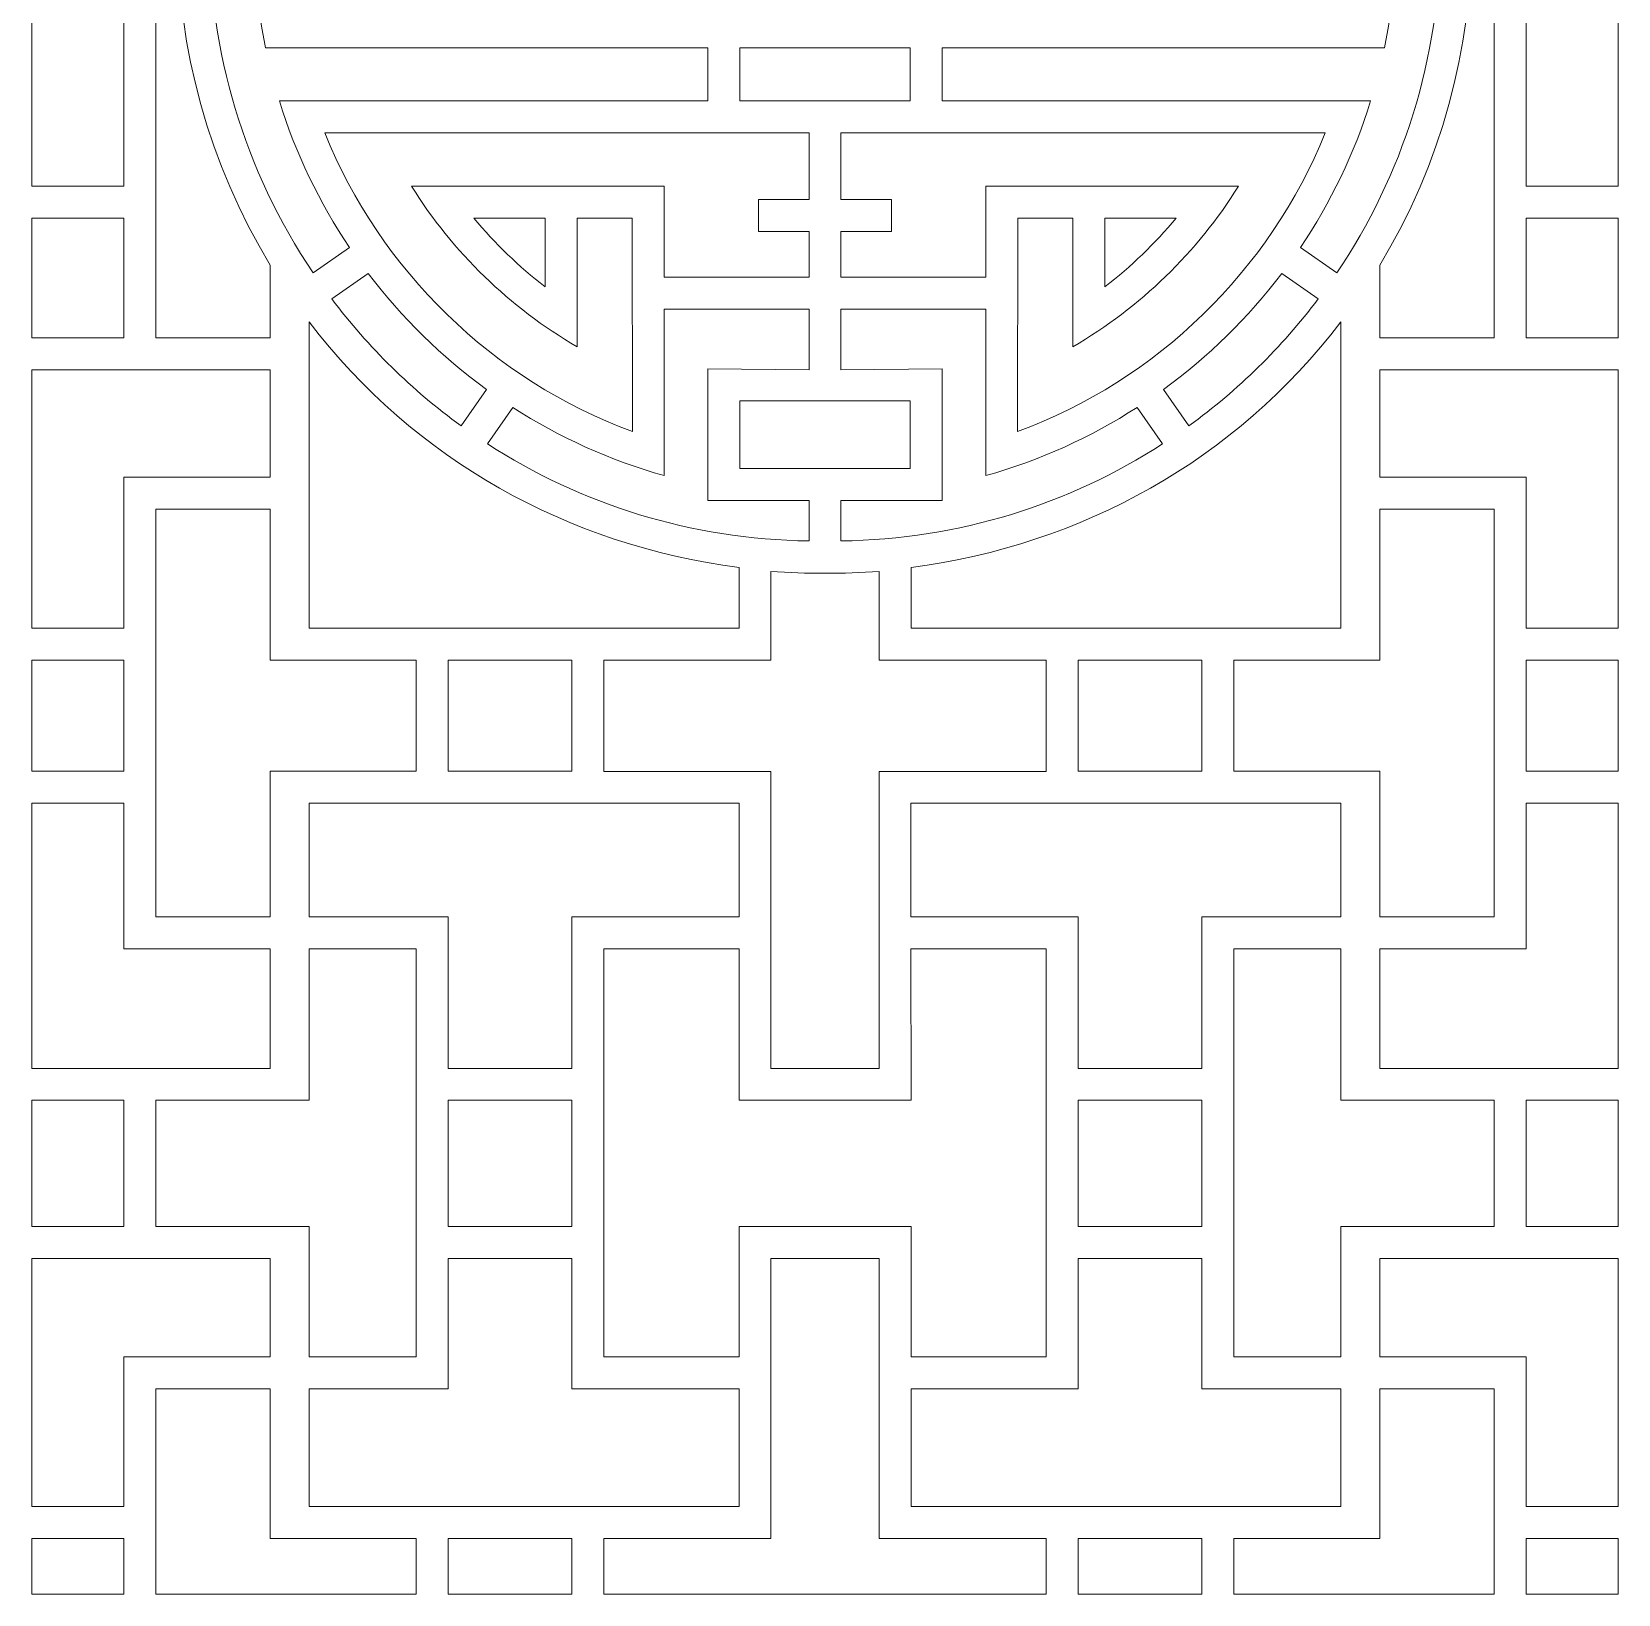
# Model space of a CAD drawing. Header units: centimetres. Extents: x -99 to 99, y -93 to 93.
# Drawn here: x -99 to -9.7, y -93.5 to -5.5 of the extents above; entities that cross this region are included whole.
import ezdxf

# ---------------------------------------------------------------- set-up
doc = ezdxf.new("R2010")
doc.units = ezdxf.units.CM
doc.header["$MEASUREMENT"] = 0
doc.layers.add('layer 1', color=7, linetype='Continuous')

msp = doc.modelspace()

# ---------------------------------------------------------------- linework, layer by layer
at = {"layer": 'layer 1', "color": 114, "lineweight": 9}
for points in [[(-99.03693, -14.20676), (-93.84677, -14.20676), (-93.84677, -0.88318), (-99.03693, -0.88318), (-99.03693, -14.20676)], [(-99.03557, -22.75113), (-93.84677, -22.75113), (-93.84677, -16.00583), (-99.03557, -16.00583), (-99.03557, -22.75113)], [(-99.03526, -47.14298), (-93.84784, -47.14298), (-93.84784, -40.89582), (-99.03526, -40.89582), (-99.03526, -47.14298)], [(-75.59077, -47.14403), (-68.62753, -47.14403), (-68.62753, -40.89367), (-75.59077, -40.89367), (-75.59077, -47.14403)], [(-99.03526, -72.76094), (-93.84732, -72.76094), (-93.84732, -65.6552), (-99.03526, -65.6552), (-99.03526, -72.76094)], [(-75.59053, -72.76154), (-68.62325, -72.76154), (-68.62325, -65.6545), (-75.59053, -65.6545), (-75.59053, -72.76154)], [(-99.03552, -93.46371), (-93.84676, -93.46371), (-93.84676, -90.32831), (-99.03552, -90.32831), (-99.03552, -93.46371)], [(-75.59109, -93.46395), (-68.62325, -93.46395), (-68.62325, -90.32777), (-75.59109, -90.32777), (-75.59109, -93.46395)]]:
    msp.add_lwpolyline(points, close=True, dxfattribs=at)
for points, knots in [([(-85.60882, 18.68272), (-85.60882, 18.68272), (-85.60891, 22.7849), (-85.60891, 22.7849), (-85.60891, 22.7849), (-85.60891, 22.7849), (-92.04687, 22.7849), (-92.04687, 22.7849), (-92.04687, 22.7849), (-92.04687, 22.7849), (-92.04687, -22.75126), (-92.04687, -22.75126), (-92.04687, -22.75126), (-92.04687, -22.75126), (-85.60891, -22.75126), (-85.60891, -22.75126), (-85.60891, -22.75126), (-85.60891, -22.75126), (-85.60882, -18.64908), (-85.60882, -18.64908), (-85.60882, -18.64908), (-92.5527, -7.22237), (-92.58058, 7.21012), (-85.60882, 18.68272)], [0, 0, 0, 0, 0.14285714, 0.14285714, 0.14285714, 0.14285714, 0.28571429, 0.28571429, 0.28571429, 0.28571429, 0.42857143, 0.42857143, 0.42857143, 0.42857143, 0.57142857, 0.57142857, 0.57142857, 0.57142857, 0.71428571, 0.71428571, 0.71428571, 0.71428571, 1, 1, 1, 1]), ([(-16.69243, -22.7509), (-16.69243, -22.7509), (-23.13039, -22.7509), (-23.13039, -22.7509), (-23.13039, -22.7509), (-23.13039, -22.7509), (-23.13048, -18.64872), (-23.13048, -18.64872), (-23.13048, -18.64872), (-16.21612, -7.27058), (-16.21498, 7.30234), (-23.13048, 18.68236), (-23.13048, 18.68236), (-23.13048, 18.68236), (-23.13039, 22.78454), (-23.13039, 22.78454), (-23.13039, 22.78454), (-23.13039, 22.78454), (-16.69243, 22.78454), (-16.69243, 22.78454), (-16.69243, 22.78454), (-16.69243, 22.78454), (-16.69243, -22.7509), (-16.69243, -22.7509)], [0, 0, 0, 0, 0.14285714, 0.14285714, 0.14285714, 0.14285714, 0.28571429, 0.28571429, 0.28571429, 0.28571429, 0.42857143, 0.42857143, 0.42857143, 0.42857143, 0.57142857, 0.57142857, 0.57142857, 0.57142857, 0.71428571, 0.71428571, 0.71428571, 0.71428571, 1, 1, 1, 1]), ([(-83.18952, -19.08898), (-83.18952, -19.08898), (-81.14118, -17.65473), (-81.14118, -17.65473), (-81.14118, -17.65473), (-82.83343, -15.13965), (-84.17341, -12.36848), (-85.09352, -9.4123), (-85.09352, -9.4123), (-85.09352, -9.4123), (-60.97115, -9.4123), (-60.97115, -9.4123), (-60.97115, -9.4123), (-60.97115, -9.4123), (-60.97116, -6.418), (-60.97116, -6.418), (-60.97116, -6.418), (-60.97116, -6.418), (-85.86702, -6.418), (-85.86702, -6.418), (-85.86702, -6.418), (-86.7539, -2.11855), (-86.7497, 2.17252), (-85.86702, 6.45164), (-85.86702, 6.45164), (-85.86702, 6.45164), (-60.97116, 6.45164), (-60.97116, 6.45164), (-60.97116, 6.45164), (-60.97116, 6.45164), (-60.97115, 9.44594), (-60.97115, 9.44594), (-60.97115, 9.44594), (-60.97115, 9.44594), (-85.09352, 9.44594), (-85.09352, 9.44594), (-85.09352, 9.44594), (-84.17341, 12.40212), (-82.83343, 15.17329), (-81.14118, 17.68837), (-81.14118, 17.68837), (-81.14118, 17.68837), (-83.18952, 19.12262), (-83.18952, 19.12262), (-83.18952, 19.12262), (-90.92508, 7.66101), (-91.01724, -7.49083), (-83.18952, -19.08898)], [0, 0, 0, 0, 0.07692308, 0.07692308, 0.07692308, 0.07692308, 0.15384615, 0.15384615, 0.15384615, 0.15384615, 0.23076923, 0.23076923, 0.23076923, 0.23076923, 0.30769231, 0.30769231, 0.30769231, 0.30769231, 0.38461538, 0.38461538, 0.38461538, 0.38461538, 0.46153846, 0.46153846, 0.46153846, 0.46153846, 0.53846154, 0.53846154, 0.53846154, 0.53846154, 0.61538462, 0.61538462, 0.61538462, 0.61538462, 0.69230769, 0.69230769, 0.69230769, 0.69230769, 0.76923077, 0.76923077, 0.76923077, 0.76923077, 0.84615385, 0.84615385, 0.84615385, 0.84615385, 1, 1, 1, 1]), ([(-27.59812, -17.65437), (-27.59812, -17.65437), (-25.54979, -19.08863), (-25.54979, -19.08863), (-25.54979, -19.08863), (-21.86771, -13.63298), (-19.71777, -7.05924), (-19.71777, 0.01642), (-19.71777, 0.01642), (-19.71777, 6.3885), (-21.72165, 13.4502), (-25.54978, 19.12226), (-25.54978, 19.12226), (-25.54978, 19.12226), (-27.59813, 17.68802), (-27.59813, 17.68802), (-27.59813, 17.68802), (-25.90588, 15.17294), (-24.56589, 12.40176), (-23.64578, 9.44558), (-23.64578, 9.44558), (-23.64578, 9.44558), (-47.76815, 9.44558), (-47.76815, 9.44558), (-47.76815, 9.44558), (-47.76815, 9.44558), (-47.76814, 6.45128), (-47.76814, 6.45128), (-47.76814, 6.45128), (-47.76814, 6.45128), (-22.87228, 6.45128), (-22.87228, 6.45128), (-22.87228, 6.45128), (-21.98963, 2.17232), (-21.98543, -2.11833), (-22.87228, -6.41764), (-22.87228, -6.41764), (-22.87228, -6.41764), (-47.76814, -6.41764), (-47.76814, -6.41764), (-47.76814, -6.41764), (-47.76814, -6.41764), (-47.76815, -9.41194), (-47.76815, -9.41194), (-47.76815, -9.41194), (-47.76815, -9.41194), (-23.64578, -9.41194), (-23.64578, -9.41194), (-23.64578, -9.41194), (-24.56589, -12.36812), (-25.90587, -15.13929), (-27.59812, -17.65437)], [0, 0, 0, 0, 0.07142857, 0.07142857, 0.07142857, 0.07142857, 0.14285714, 0.14285714, 0.14285714, 0.14285714, 0.21428571, 0.21428571, 0.21428571, 0.21428571, 0.28571429, 0.28571429, 0.28571429, 0.28571429, 0.35714286, 0.35714286, 0.35714286, 0.35714286, 0.42857143, 0.42857143, 0.42857143, 0.42857143, 0.5, 0.5, 0.5, 0.5, 0.57142857, 0.57142857, 0.57142857, 0.57142857, 0.64285714, 0.64285714, 0.64285714, 0.64285714, 0.71428571, 0.71428571, 0.71428571, 0.71428571, 0.78571429, 0.78571429, 0.78571429, 0.78571429, 0.85714286, 0.85714286, 0.85714286, 0.85714286, 1, 1, 1, 1]), ([(-9.70237, -14.2064), (-9.70237, -14.2064), (-14.89254, -14.2064), (-14.89254, -14.2064), (-14.89254, -14.2064), (-14.89254, -14.2064), (-14.89254, -0.88282), (-14.89254, -0.88282), (-14.89254, -0.88282), (-14.89254, -0.88282), (-9.70237, -0.88282), (-9.70237, -0.88282), (-9.70237, -0.88282), (-9.70237, -0.88282), (-9.70237, -14.2064), (-9.70237, -14.2064)], [0, 0, 0, 0, 0.2, 0.2, 0.2, 0.2, 0.4, 0.4, 0.4, 0.4, 0.6, 0.6, 0.6, 0.6, 1, 1, 1, 1]), ([(-59.17115, -6.418), (-59.17115, -6.418), (-59.17115, -9.4123), (-59.17115, -9.4123), (-59.17115, -9.4123), (-59.17115, -9.4123), (-49.56815, -9.41194), (-49.56815, -9.41194), (-49.56815, -9.41194), (-49.56815, -9.41194), (-49.56815, -6.41764), (-49.56815, -6.41764), (-49.56815, -6.41764), (-49.56815, -6.41764), (-59.17115, -6.418), (-59.17115, -6.418)], [0, 0, 0, 0, 0.2, 0.2, 0.2, 0.2, 0.4, 0.4, 0.4, 0.4, 0.6, 0.6, 0.6, 0.6, 1, 1, 1, 1]), ([(-65.21795, -28.02539), (-65.21795, -28.02539), (-65.21877, -16.0059), (-65.21877, -16.0059), (-65.21877, -16.0059), (-65.21877, -16.0059), (-68.33277, -16.00598), (-68.33277, -16.00598), (-68.33277, -16.00598), (-68.33277, -16.00598), (-68.33282, -23.24759), (-68.33282, -23.24759), (-68.33282, -23.24759), (-72.12851, -21.03801), (-75.33457, -17.92608), (-77.6569, -14.20599), (-77.6569, -14.20599), (-77.6569, -14.20599), (-63.41877, -14.20598), (-63.41877, -14.20598), (-63.41877, -14.20598), (-63.41877, -14.20598), (-63.41875, -19.33276), (-63.41875, -19.33276), (-63.41875, -19.33276), (-63.41875, -19.33276), (-55.26965, -19.33276), (-55.26965, -19.33276), (-55.26965, -19.33276), (-55.26965, -19.33276), (-55.26965, -16.76821), (-55.26965, -16.76821), (-55.26965, -16.76821), (-55.26965, -16.76821), (-58.11157, -16.76821), (-58.11157, -16.76821), (-58.11157, -16.76821), (-58.11157, -16.76821), (-58.11157, -14.96821), (-58.11157, -14.96821), (-58.11157, -14.96821), (-58.11157, -14.96821), (-55.26965, -14.96819), (-55.26965, -14.96819), (-55.26965, -14.96819), (-55.26965, -14.96819), (-55.26965, -11.2123), (-55.26965, -11.2123), (-55.26965, -11.2123), (-55.26965, -11.2123), (-82.54049, -11.21232), (-82.54049, -11.21232), (-82.54049, -11.21232), (-79.39443, -18.96844), (-73.08707, -25.106), (-65.21795, -28.02539)], [0, 0, 0, 0, 0.06666667, 0.06666667, 0.06666667, 0.06666667, 0.13333333, 0.13333333, 0.13333333, 0.13333333, 0.2, 0.2, 0.2, 0.2, 0.26666667, 0.26666667, 0.26666667, 0.26666667, 0.33333333, 0.33333333, 0.33333333, 0.33333333, 0.4, 0.4, 0.4, 0.4, 0.46666667, 0.46666667, 0.46666667, 0.46666667, 0.53333333, 0.53333333, 0.53333333, 0.53333333, 0.6, 0.6, 0.6, 0.6, 0.66666667, 0.66666667, 0.66666667, 0.66666667, 0.73333333, 0.73333333, 0.73333333, 0.73333333, 0.8, 0.8, 0.8, 0.8, 0.86666667, 0.86666667, 0.86666667, 0.86666667, 1, 1, 1, 1]), ([(-43.52135, -28.02503), (-35.65223, -25.10564), (-29.34487, -18.96808), (-26.19881, -11.21196), (-26.19881, -11.21196), (-26.19881, -11.21196), (-53.46965, -11.21194), (-53.46965, -11.21194), (-53.46965, -11.21194), (-53.46965, -11.21194), (-53.46965, -14.96783), (-53.46965, -14.96783), (-53.46965, -14.96783), (-53.46965, -14.96783), (-50.62773, -14.96785), (-50.62773, -14.96785), (-50.62773, -14.96785), (-50.62773, -14.96785), (-50.62773, -16.76785), (-50.62773, -16.76785), (-50.62773, -16.76785), (-50.62773, -16.76785), (-53.46965, -16.76785), (-53.46965, -16.76785), (-53.46965, -16.76785), (-53.46965, -16.76785), (-53.46965, -19.3324), (-53.46965, -19.3324), (-53.46965, -19.3324), (-53.46965, -19.3324), (-45.32055, -19.3324), (-45.32055, -19.3324), (-45.32055, -19.3324), (-45.32055, -19.3324), (-45.32053, -14.20562), (-45.32053, -14.20562), (-45.32053, -14.20562), (-45.32053, -14.20562), (-31.0824, -14.20563), (-31.0824, -14.20563), (-31.0824, -14.20563), (-33.40473, -17.92572), (-36.61079, -21.03765), (-40.40648, -23.24723), (-40.40648, -23.24723), (-40.40648, -23.24723), (-40.40653, -16.00562), (-40.40653, -16.00562), (-40.40653, -16.00562), (-40.40653, -16.00562), (-43.52053, -16.00554), (-43.52053, -16.00554), (-43.52053, -16.00554), (-43.52053, -16.00554), (-43.52135, -28.02503), (-43.52135, -28.02503)], [0, 0, 0, 0, 0.06666667, 0.06666667, 0.06666667, 0.06666667, 0.13333333, 0.13333333, 0.13333333, 0.13333333, 0.2, 0.2, 0.2, 0.2, 0.26666667, 0.26666667, 0.26666667, 0.26666667, 0.33333333, 0.33333333, 0.33333333, 0.33333333, 0.4, 0.4, 0.4, 0.4, 0.46666667, 0.46666667, 0.46666667, 0.46666667, 0.53333333, 0.53333333, 0.53333333, 0.53333333, 0.6, 0.6, 0.6, 0.6, 0.66666667, 0.66666667, 0.66666667, 0.66666667, 0.73333333, 0.73333333, 0.73333333, 0.73333333, 0.8, 0.8, 0.8, 0.8, 0.86666667, 0.86666667, 0.86666667, 0.86666667, 1, 1, 1, 1]), ([(-74.14061, -16.00598), (-74.14061, -16.00598), (-70.13278, -16.00598), (-70.13278, -16.00598), (-70.13278, -16.00598), (-70.13278, -16.00598), (-70.13244, -19.8726), (-70.13244, -19.8726), (-70.13244, -19.8726), (-71.6074, -18.73538), (-72.95172, -17.43782), (-74.14061, -16.00598)], [0, 0, 0, 0, 0.25, 0.25, 0.25, 0.25, 0.5, 0.5, 0.5, 0.5, 1, 1, 1, 1]), ([(-34.59869, -16.00562), (-34.59869, -16.00562), (-38.60652, -16.00562), (-38.60652, -16.00562), (-38.60652, -16.00562), (-38.60652, -16.00562), (-38.60686, -19.87224), (-38.60686, -19.87224), (-38.60686, -19.87224), (-37.1319, -18.73502), (-35.78758, -17.43746), (-34.59869, -16.00562)], [0, 0, 0, 0, 0.25, 0.25, 0.25, 0.25, 0.5, 0.5, 0.5, 0.5, 1, 1, 1, 1]), ([(-9.70373, -22.75077), (-9.70373, -22.75077), (-14.89253, -22.75077), (-14.89253, -22.75077), (-14.89253, -22.75077), (-14.89253, -22.75077), (-14.89253, -16.00546), (-14.89253, -16.00546), (-14.89253, -16.00546), (-14.89253, -16.00546), (-9.70373, -16.00546), (-9.70373, -16.00546), (-9.70373, -16.00546), (-9.70373, -16.00546), (-9.70373, -22.75077), (-9.70373, -22.75077)], [0, 0, 0, 0, 0.2, 0.2, 0.2, 0.2, 0.4, 0.4, 0.4, 0.4, 0.6, 0.6, 0.6, 0.6, 1, 1, 1, 1]), ([(-82.14352, -20.55396), (-80.08548, -23.28286), (-77.6283, -25.69391), (-74.85857, -27.69992), (-74.85857, -27.69992), (-74.85857, -27.69992), (-73.42441, -25.65168), (-73.42441, -25.65168), (-73.42441, -25.65168), (-75.95591, -23.81363), (-78.20509, -21.61029), (-80.09443, -19.11916), (-80.09443, -19.11916), (-80.09443, -19.11916), (-82.14352, -20.55396), (-82.14352, -20.55396)], [0, 0, 0, 0, 0.2, 0.2, 0.2, 0.2, 0.4, 0.4, 0.4, 0.4, 0.6, 0.6, 0.6, 0.6, 1, 1, 1, 1]), ([(-28.64487, -19.11881), (-30.53421, -21.60994), (-32.78339, -23.81327), (-35.31489, -25.65132), (-35.31489, -25.65132), (-35.31489, -25.65132), (-33.88073, -27.69956), (-33.88073, -27.69956), (-33.88073, -27.69956), (-31.111, -25.69355), (-28.65382, -23.2825), (-26.59578, -20.5536), (-26.59578, -20.5536), (-26.59578, -20.5536), (-28.64487, -19.11881), (-28.64487, -19.11881)], [0, 0, 0, 0, 0.2, 0.2, 0.2, 0.2, 0.4, 0.4, 0.4, 0.4, 0.6, 0.6, 0.6, 0.6, 1, 1, 1, 1]), ([(-73.37349, -28.71716), (-68.1451, -32.1003), (-61.93908, -34.09459), (-55.26965, -34.17951), (-55.26965, -34.17951), (-55.26965, -34.17951), (-55.26966, -31.9028), (-55.26966, -31.9028), (-55.26966, -31.9028), (-55.26966, -31.9028), (-60.97115, -31.9028), (-60.97115, -31.9028), (-60.97115, -31.9028), (-60.97115, -31.9028), (-60.97115, -24.48662), (-60.97115, -24.48662), (-60.97115, -24.48662), (-60.97115, -24.48662), (-55.26965, -24.55082), (-55.26965, -24.55082), (-55.26965, -24.55082), (-55.26965, -24.55082), (-55.26966, -21.13276), (-55.26966, -21.13276), (-55.26966, -21.13276), (-55.26966, -21.13276), (-63.41876, -21.13276), (-63.41876, -21.13276), (-63.41876, -21.13276), (-63.41876, -21.13276), (-63.41877, -30.50296), (-63.41877, -30.50296), (-63.41877, -30.50296), (-66.46974, -29.64498), (-69.3345, -28.34165), (-71.93841, -26.66764), (-71.93841, -26.66764), (-71.93841, -26.66764), (-73.37349, -28.71716), (-73.37349, -28.71716)], [0, 0, 0, 0, 0.09090909, 0.09090909, 0.09090909, 0.09090909, 0.18181818, 0.18181818, 0.18181818, 0.18181818, 0.27272727, 0.27272727, 0.27272727, 0.27272727, 0.36363636, 0.36363636, 0.36363636, 0.36363636, 0.45454545, 0.45454545, 0.45454545, 0.45454545, 0.54545455, 0.54545455, 0.54545455, 0.54545455, 0.63636364, 0.63636364, 0.63636364, 0.63636364, 0.72727273, 0.72727273, 0.72727273, 0.72727273, 0.81818182, 0.81818182, 0.81818182, 0.81818182, 1, 1, 1, 1]), ([(-35.36581, -28.7168), (-40.5942, -32.09994), (-46.80022, -34.09423), (-53.46965, -34.17915), (-53.46965, -34.17915), (-53.46965, -34.17915), (-53.46964, -31.90244), (-53.46964, -31.90244), (-53.46964, -31.90244), (-53.46964, -31.90244), (-47.76815, -31.90244), (-47.76815, -31.90244), (-47.76815, -31.90244), (-47.76815, -31.90244), (-47.76815, -24.48626), (-47.76815, -24.48626), (-47.76815, -24.48626), (-47.76815, -24.48626), (-53.46965, -24.55046), (-53.46965, -24.55046), (-53.46965, -24.55046), (-53.46965, -24.55046), (-53.46964, -21.1324), (-53.46964, -21.1324), (-53.46964, -21.1324), (-53.46964, -21.1324), (-45.32054, -21.1324), (-45.32054, -21.1324), (-45.32054, -21.1324), (-45.32054, -21.1324), (-45.32053, -30.5026), (-45.32053, -30.5026), (-45.32053, -30.5026), (-42.26956, -29.64462), (-39.4048, -28.34129), (-36.80089, -26.66728), (-36.80089, -26.66728), (-36.80089, -26.66728), (-35.36581, -28.7168), (-35.36581, -28.7168)], [0, 0, 0, 0, 0.09090909, 0.09090909, 0.09090909, 0.09090909, 0.18181818, 0.18181818, 0.18181818, 0.18181818, 0.27272727, 0.27272727, 0.27272727, 0.27272727, 0.36363636, 0.36363636, 0.36363636, 0.36363636, 0.45454545, 0.45454545, 0.45454545, 0.45454545, 0.54545455, 0.54545455, 0.54545455, 0.54545455, 0.63636364, 0.63636364, 0.63636364, 0.63636364, 0.72727273, 0.72727273, 0.72727273, 0.72727273, 0.81818182, 0.81818182, 0.81818182, 0.81818182, 1, 1, 1, 1]), ([(-59.2096, -35.67229), (-59.2096, -35.67229), (-59.20955, -39.09386), (-59.20955, -39.09386), (-59.20955, -39.09386), (-59.20955, -39.09386), (-83.41723, -39.0949), (-83.41723, -39.0949), (-83.41723, -39.0949), (-83.41723, -39.0949), (-83.41843, -21.85161), (-83.41843, -21.85161), (-83.41843, -21.85161), (-77.45123, -29.6423), (-68.88673, -34.39542), (-59.2096, -35.67229)], [0, 0, 0, 0, 0.2, 0.2, 0.2, 0.2, 0.4, 0.4, 0.4, 0.4, 0.6, 0.6, 0.6, 0.6, 1, 1, 1, 1]), ([(-49.52577, -35.67193), (-49.52577, -35.67193), (-49.52567, -39.09409), (-49.52567, -39.09409), (-49.52567, -39.09409), (-49.52567, -39.09409), (-25.32207, -39.09454), (-25.32207, -39.09454), (-25.32207, -39.09454), (-25.32207, -39.09454), (-25.32087, -21.85125), (-25.32087, -21.85125), (-25.32087, -21.85125), (-31.28635, -29.63968), (-39.85091, -34.39473), (-49.52577, -35.67193)], [0, 0, 0, 0, 0.2, 0.2, 0.2, 0.2, 0.4, 0.4, 0.4, 0.4, 0.6, 0.6, 0.6, 0.6, 1, 1, 1, 1]), ([(-99.02837, -24.55098), (-99.02837, -24.55098), (-99.02837, -39.0923), (-99.02837, -39.0923), (-99.02837, -39.0923), (-99.02837, -39.0923), (-93.84731, -39.0923), (-93.84731, -39.0923), (-93.84731, -39.0923), (-93.84731, -39.0923), (-93.84696, -30.58461), (-93.84696, -30.58461), (-93.84696, -30.58461), (-93.84696, -30.58461), (-85.60629, -30.58489), (-85.60629, -30.58489), (-85.60629, -30.58489), (-85.60629, -30.58489), (-85.60629, -24.55044), (-85.60629, -24.55044), (-85.60629, -24.55044), (-85.60629, -24.55044), (-99.02837, -24.55098), (-99.02837, -24.55098)], [0, 0, 0, 0, 0.14285714, 0.14285714, 0.14285714, 0.14285714, 0.28571429, 0.28571429, 0.28571429, 0.28571429, 0.42857143, 0.42857143, 0.42857143, 0.42857143, 0.57142857, 0.57142857, 0.57142857, 0.57142857, 0.71428571, 0.71428571, 0.71428571, 0.71428571, 1, 1, 1, 1]), ([(-9.71093, -24.55062), (-9.71093, -24.55062), (-9.71093, -39.09194), (-9.71093, -39.09194), (-9.71093, -39.09194), (-9.71093, -39.09194), (-14.89199, -39.09194), (-14.89199, -39.09194), (-14.89199, -39.09194), (-14.89199, -39.09194), (-14.89234, -30.58425), (-14.89234, -30.58425), (-14.89234, -30.58425), (-14.89234, -30.58425), (-23.13301, -30.58453), (-23.13301, -30.58453), (-23.13301, -30.58453), (-23.13301, -30.58453), (-23.13301, -24.55008), (-23.13301, -24.55008), (-23.13301, -24.55008), (-23.13301, -24.55008), (-9.71093, -24.55062), (-9.71093, -24.55062)], [0, 0, 0, 0, 0.14285714, 0.14285714, 0.14285714, 0.14285714, 0.28571429, 0.28571429, 0.28571429, 0.28571429, 0.42857143, 0.42857143, 0.42857143, 0.42857143, 0.57142857, 0.57142857, 0.57142857, 0.57142857, 0.71428571, 0.71428571, 0.71428571, 0.71428571, 1, 1, 1, 1]), ([(-59.17115, -26.28662), (-59.17115, -26.28662), (-59.17115, -30.1028), (-59.17115, -30.1028), (-59.17115, -30.1028), (-59.17115, -30.1028), (-49.56815, -30.10244), (-49.56815, -30.10244), (-49.56815, -30.10244), (-49.56815, -30.10244), (-49.56815, -26.28626), (-49.56815, -26.28626), (-49.56815, -26.28626), (-49.56815, -26.28626), (-59.17115, -26.28662), (-59.17115, -26.28662)], [0, 0, 0, 0, 0.2, 0.2, 0.2, 0.2, 0.4, 0.4, 0.4, 0.4, 0.6, 0.6, 0.6, 0.6, 1, 1, 1, 1]), ([(-85.61017, -40.8938), (-85.61017, -40.8938), (-77.39011, -40.89796), (-77.39011, -40.89796), (-77.39011, -40.89796), (-77.39011, -40.89796), (-77.39011, -47.14564), (-77.39011, -47.14564), (-77.39011, -47.14564), (-77.39011, -47.14564), (-85.61057, -47.14419), (-85.61057, -47.14419), (-85.61057, -47.14419), (-85.61057, -47.14419), (-85.61057, -55.3441), (-85.61057, -55.3441), (-85.61057, -55.3441), (-85.61057, -55.3441), (-92.04697, -55.3441), (-92.04697, -55.3441), (-92.04697, -55.3441), (-92.04697, -55.3441), (-92.04697, -32.38529), (-92.04697, -32.38529), (-92.04697, -32.38529), (-92.04697, -32.38529), (-85.61057, -32.38529), (-85.61057, -32.38529), (-85.61057, -32.38529), (-85.61057, -32.38529), (-85.61017, -40.8938), (-85.61017, -40.8938)], [0, 0, 0, 0, 0.11111111, 0.11111111, 0.11111111, 0.11111111, 0.22222222, 0.22222222, 0.22222222, 0.22222222, 0.33333333, 0.33333333, 0.33333333, 0.33333333, 0.44444444, 0.44444444, 0.44444444, 0.44444444, 0.55555556, 0.55555556, 0.55555556, 0.55555556, 0.66666667, 0.66666667, 0.66666667, 0.66666667, 0.77777778, 0.77777778, 0.77777778, 0.77777778, 1, 1, 1, 1]), ([(-23.12913, -40.89344), (-23.12913, -40.89344), (-31.34919, -40.8976), (-31.34919, -40.8976), (-31.34919, -40.8976), (-31.34919, -40.8976), (-31.34919, -47.14528), (-31.34919, -47.14528), (-31.34919, -47.14528), (-31.34919, -47.14528), (-23.12873, -47.14383), (-23.12873, -47.14383), (-23.12873, -47.14383), (-23.12873, -47.14383), (-23.12873, -55.34374), (-23.12873, -55.34374), (-23.12873, -55.34374), (-23.12873, -55.34374), (-16.69233, -55.34374), (-16.69233, -55.34374), (-16.69233, -55.34374), (-16.69233, -55.34374), (-16.69233, -32.38493), (-16.69233, -32.38493), (-16.69233, -32.38493), (-16.69233, -32.38493), (-23.12873, -32.38493), (-23.12873, -32.38493), (-23.12873, -32.38493), (-23.12873, -32.38493), (-23.12913, -40.89344), (-23.12913, -40.89344)], [0, 0, 0, 0, 0.11111111, 0.11111111, 0.11111111, 0.11111111, 0.22222222, 0.22222222, 0.22222222, 0.22222222, 0.33333333, 0.33333333, 0.33333333, 0.33333333, 0.44444444, 0.44444444, 0.44444444, 0.44444444, 0.55555556, 0.55555556, 0.55555556, 0.55555556, 0.66666667, 0.66666667, 0.66666667, 0.66666667, 0.77777778, 0.77777778, 0.77777778, 0.77777778, 1, 1, 1, 1]), ([(-51.32227, -35.8906), (-51.32227, -35.8906), (-51.32228, -35.88872), (-51.32571, -40.89357), (-51.32571, -40.89357), (-51.32571, -40.89357), (-41.91598, -40.89545), (-41.91598, -40.89545), (-41.91598, -40.89545), (-41.91598, -40.89545), (-41.91598, -47.1469), (-41.91598, -47.1469), (-41.91598, -47.1469), (-41.91598, -47.1469), (-51.32572, -47.1469), (-51.32572, -47.1469), (-51.32572, -47.1469), (-51.32572, -47.1469), (-51.32537, -63.87328), (-51.32537, -63.87328), (-51.32537, -63.87328), (-51.32537, -63.87328), (-57.41393, -63.87364), (-57.41393, -63.87364), (-57.41393, -63.87364), (-57.41393, -63.87364), (-57.41358, -47.14726), (-57.41358, -47.14726), (-57.41358, -47.14726), (-57.41358, -47.14726), (-66.82332, -47.14726), (-66.82332, -47.14726), (-66.82332, -47.14726), (-66.82332, -47.14726), (-66.82332, -40.89581), (-66.82332, -40.89581), (-66.82332, -40.89581), (-66.82332, -40.89581), (-57.41359, -40.89393), (-57.41359, -40.89393), (-57.41359, -40.89393), (-57.41702, -35.88908), (-57.41703, -35.89096), (-57.41703, -35.89096), (-57.41703, -35.89096), (-55.401, -36.03467), (-53.33999, -36.03443), (-51.32227, -35.8906)], [0, 0, 0, 0, 0.07692308, 0.07692308, 0.07692308, 0.07692308, 0.15384615, 0.15384615, 0.15384615, 0.15384615, 0.23076923, 0.23076923, 0.23076923, 0.23076923, 0.30769231, 0.30769231, 0.30769231, 0.30769231, 0.38461538, 0.38461538, 0.38461538, 0.38461538, 0.46153846, 0.46153846, 0.46153846, 0.46153846, 0.53846154, 0.53846154, 0.53846154, 0.53846154, 0.61538462, 0.61538462, 0.61538462, 0.61538462, 0.69230769, 0.69230769, 0.69230769, 0.69230769, 0.76923077, 0.76923077, 0.76923077, 0.76923077, 0.84615385, 0.84615385, 0.84615385, 0.84615385, 1, 1, 1, 1]), ([(-33.14853, -47.14367), (-33.14853, -47.14367), (-40.11177, -47.14367), (-40.11177, -47.14367), (-40.11177, -47.14367), (-40.11177, -47.14367), (-40.11177, -40.8933), (-40.11177, -40.8933), (-40.11177, -40.8933), (-40.11177, -40.8933), (-33.14853, -40.8933), (-33.14853, -40.8933), (-33.14853, -40.8933), (-33.14853, -40.8933), (-33.14853, -47.14367), (-33.14853, -47.14367)], [0, 0, 0, 0, 0.2, 0.2, 0.2, 0.2, 0.4, 0.4, 0.4, 0.4, 0.6, 0.6, 0.6, 0.6, 1, 1, 1, 1]), ([(-9.70404, -47.14262), (-9.70404, -47.14262), (-14.89146, -47.14262), (-14.89146, -47.14262), (-14.89146, -47.14262), (-14.89146, -47.14262), (-14.89146, -40.89545), (-14.89146, -40.89545), (-14.89146, -40.89545), (-14.89146, -40.89545), (-9.70404, -40.89545), (-9.70404, -40.89545), (-9.70404, -40.89545), (-9.70404, -40.89545), (-9.70404, -47.14262), (-9.70404, -47.14262)], [0, 0, 0, 0, 0.2, 0.2, 0.2, 0.2, 0.4, 0.4, 0.4, 0.4, 0.6, 0.6, 0.6, 0.6, 1, 1, 1, 1]), ([(-93.84706, -57.14235), (-93.84706, -57.14235), (-93.84706, -48.94303), (-93.84706, -48.94303), (-93.84706, -48.94303), (-93.84706, -48.94303), (-99.03526, -48.94303), (-99.03526, -48.94303), (-99.03526, -48.94303), (-99.03526, -48.94303), (-99.03526, -63.87557), (-99.03526, -63.87557), (-99.03526, -63.87557), (-99.03526, -63.87557), (-85.60891, -63.87557), (-85.60891, -63.87557), (-85.60891, -63.87557), (-85.60891, -63.87557), (-85.60891, -57.14235), (-85.60891, -57.14235), (-85.60891, -57.14235), (-85.60891, -57.14235), (-93.84706, -57.14235), (-93.84706, -57.14235)], [0, 0, 0, 0, 0.14285714, 0.14285714, 0.14285714, 0.14285714, 0.28571429, 0.28571429, 0.28571429, 0.28571429, 0.42857143, 0.42857143, 0.42857143, 0.42857143, 0.57142857, 0.57142857, 0.57142857, 0.57142857, 0.71428571, 0.71428571, 0.71428571, 0.71428571, 1, 1, 1, 1]), ([(-75.59083, -55.34195), (-75.59083, -55.34195), (-75.59107, -63.87074), (-75.59107, -63.87074), (-75.59107, -63.87074), (-75.59107, -63.87074), (-68.62339, -63.87074), (-68.62339, -63.87074), (-68.62339, -63.87074), (-68.62339, -63.87074), (-68.62346, -55.34195), (-68.62346, -55.34195), (-68.62346, -55.34195), (-68.62346, -55.34195), (-59.20958, -55.3398), (-59.20958, -55.3398), (-59.20958, -55.3398), (-59.20958, -55.3398), (-59.20958, -48.93562), (-59.20958, -48.93562), (-59.20958, -48.93562), (-59.20958, -48.93562), (-83.41723, -48.93992), (-83.41723, -48.93992), (-83.41723, -48.93992), (-83.41723, -48.93992), (-83.41723, -55.34195), (-83.41723, -55.34195), (-83.41723, -55.34195), (-83.41723, -55.34195), (-75.59083, -55.34195), (-75.59083, -55.34195)], [0, 0, 0, 0, 0.11111111, 0.11111111, 0.11111111, 0.11111111, 0.22222222, 0.22222222, 0.22222222, 0.22222222, 0.33333333, 0.33333333, 0.33333333, 0.33333333, 0.44444444, 0.44444444, 0.44444444, 0.44444444, 0.55555556, 0.55555556, 0.55555556, 0.55555556, 0.66666667, 0.66666667, 0.66666667, 0.66666667, 0.77777778, 0.77777778, 0.77777778, 0.77777778, 1, 1, 1, 1]), ([(-33.14847, -55.34159), (-33.14847, -55.34159), (-33.14823, -63.87038), (-33.14823, -63.87038), (-33.14823, -63.87038), (-33.14823, -63.87038), (-40.11591, -63.87038), (-40.11591, -63.87038), (-40.11591, -63.87038), (-40.11591, -63.87038), (-40.11584, -55.34159), (-40.11584, -55.34159), (-40.11584, -55.34159), (-40.11584, -55.34159), (-49.53391, -55.33303), (-49.53391, -55.33303), (-49.53391, -55.33303), (-49.53391, -55.33303), (-49.52757, -48.93741), (-49.52757, -48.93741), (-49.52757, -48.93741), (-49.52757, -48.93741), (-25.32207, -48.93956), (-25.32207, -48.93956), (-25.32207, -48.93956), (-25.32207, -48.93956), (-25.32207, -55.34159), (-25.32207, -55.34159), (-25.32207, -55.34159), (-25.32207, -55.34159), (-33.14847, -55.34159), (-33.14847, -55.34159)], [0, 0, 0, 0, 0.11111111, 0.11111111, 0.11111111, 0.11111111, 0.22222222, 0.22222222, 0.22222222, 0.22222222, 0.33333333, 0.33333333, 0.33333333, 0.33333333, 0.44444444, 0.44444444, 0.44444444, 0.44444444, 0.55555556, 0.55555556, 0.55555556, 0.55555556, 0.66666667, 0.66666667, 0.66666667, 0.66666667, 0.77777778, 0.77777778, 0.77777778, 0.77777778, 1, 1, 1, 1]), ([(-14.89224, -57.14199), (-14.89224, -57.14199), (-14.89224, -48.94267), (-14.89224, -48.94267), (-14.89224, -48.94267), (-14.89224, -48.94267), (-9.70404, -48.94267), (-9.70404, -48.94267), (-9.70404, -48.94267), (-9.70404, -48.94267), (-9.70404, -63.87521), (-9.70404, -63.87521), (-9.70404, -63.87521), (-9.70404, -63.87521), (-23.13039, -63.87521), (-23.13039, -63.87521), (-23.13039, -63.87521), (-23.13039, -63.87521), (-23.13039, -57.14199), (-23.13039, -57.14199), (-23.13039, -57.14199), (-23.13039, -57.14199), (-14.89224, -57.14199), (-14.89224, -57.14199)], [0, 0, 0, 0, 0.14285714, 0.14285714, 0.14285714, 0.14285714, 0.28571429, 0.28571429, 0.28571429, 0.28571429, 0.42857143, 0.42857143, 0.42857143, 0.42857143, 0.57142857, 0.57142857, 0.57142857, 0.57142857, 0.71428571, 0.71428571, 0.71428571, 0.71428571, 1, 1, 1, 1]), ([(-83.41838, -65.6545), (-83.41838, -65.6545), (-92.04473, -65.65664), (-92.04473, -65.65664), (-92.04473, -65.65664), (-92.04473, -65.65664), (-92.04741, -72.76209), (-92.04741, -72.76209), (-92.04741, -72.76209), (-92.04741, -72.76209), (-83.41723, -72.76084), (-83.41723, -72.76084), (-83.41723, -72.76084), (-83.41723, -72.76084), (-83.41723, -80.10492), (-83.41723, -80.10492), (-83.41723, -80.10492), (-83.41723, -80.10492), (-77.39011, -80.10492), (-77.39011, -80.10492), (-77.39011, -80.10492), (-77.39011, -80.10492), (-77.39011, -57.14235), (-77.39011, -57.14235), (-77.39011, -57.14235), (-77.39011, -57.14235), (-83.41723, -57.14235), (-83.41723, -57.14235), (-83.41723, -57.14235), (-83.41723, -57.14235), (-83.41838, -65.6545), (-83.41838, -65.6545)], [0, 0, 0, 0, 0.11111111, 0.11111111, 0.11111111, 0.11111111, 0.22222222, 0.22222222, 0.22222222, 0.22222222, 0.33333333, 0.33333333, 0.33333333, 0.33333333, 0.44444444, 0.44444444, 0.44444444, 0.44444444, 0.55555556, 0.55555556, 0.55555556, 0.55555556, 0.66666667, 0.66666667, 0.66666667, 0.66666667, 0.77777778, 0.77777778, 0.77777778, 0.77777778, 1, 1, 1, 1]), ([(-59.21034, -65.65519), (-59.21034, -65.65519), (-59.20812, -57.14319), (-59.20812, -57.14319), (-59.20812, -57.14319), (-59.20812, -57.14319), (-66.82281, -57.14534), (-66.82281, -57.14534), (-66.82281, -57.14534), (-66.82281, -57.14534), (-66.82281, -80.10754), (-66.82281, -80.10754), (-66.82281, -80.10754), (-66.82281, -80.10754), (-59.20607, -80.10754), (-59.20607, -80.10754), (-59.20607, -80.10754), (-59.20607, -80.10754), (-59.21026, -72.76304), (-59.21026, -72.76304), (-59.21026, -72.76304), (-59.21026, -72.76304), (-49.52475, -72.76271), (-49.52475, -72.76271), (-49.52475, -72.76271), (-49.52475, -72.76271), (-49.52467, -80.09862), (-49.52467, -80.09862), (-49.52467, -80.09862), (-49.52467, -80.09862), (-41.91649, -80.10718), (-41.91649, -80.10718), (-41.91649, -80.10718), (-41.91649, -80.10718), (-41.91649, -57.14498), (-41.91649, -57.14498), (-41.91649, -57.14498), (-41.91649, -57.14498), (-49.53323, -57.12786), (-49.53323, -57.12786), (-49.53323, -57.12786), (-49.53323, -57.12786), (-49.52466, -65.65486), (-49.52466, -65.65486), (-49.52466, -65.65486), (-49.52466, -65.65486), (-59.21034, -65.65519), (-59.21034, -65.65519)], [0, 0, 0, 0, 0.07692308, 0.07692308, 0.07692308, 0.07692308, 0.15384615, 0.15384615, 0.15384615, 0.15384615, 0.23076923, 0.23076923, 0.23076923, 0.23076923, 0.30769231, 0.30769231, 0.30769231, 0.30769231, 0.38461538, 0.38461538, 0.38461538, 0.38461538, 0.46153846, 0.46153846, 0.46153846, 0.46153846, 0.53846154, 0.53846154, 0.53846154, 0.53846154, 0.61538462, 0.61538462, 0.61538462, 0.61538462, 0.69230769, 0.69230769, 0.69230769, 0.69230769, 0.76923077, 0.76923077, 0.76923077, 0.76923077, 0.84615385, 0.84615385, 0.84615385, 0.84615385, 1, 1, 1, 1]), ([(-25.32092, -65.65414), (-25.32092, -65.65414), (-16.69457, -65.65628), (-16.69457, -65.65628), (-16.69457, -65.65628), (-16.69457, -65.65628), (-16.69189, -72.76173), (-16.69189, -72.76173), (-16.69189, -72.76173), (-16.69189, -72.76173), (-25.32207, -72.76048), (-25.32207, -72.76048), (-25.32207, -72.76048), (-25.32207, -72.76048), (-25.32207, -80.10456), (-25.32207, -80.10456), (-25.32207, -80.10456), (-25.32207, -80.10456), (-31.34919, -80.10456), (-31.34919, -80.10456), (-31.34919, -80.10456), (-31.34919, -80.10456), (-31.34919, -57.14199), (-31.34919, -57.14199), (-31.34919, -57.14199), (-31.34919, -57.14199), (-25.32207, -57.14199), (-25.32207, -57.14199), (-25.32207, -57.14199), (-25.32207, -57.14199), (-25.32092, -65.65414), (-25.32092, -65.65414)], [0, 0, 0, 0, 0.11111111, 0.11111111, 0.11111111, 0.11111111, 0.22222222, 0.22222222, 0.22222222, 0.22222222, 0.33333333, 0.33333333, 0.33333333, 0.33333333, 0.44444444, 0.44444444, 0.44444444, 0.44444444, 0.55555556, 0.55555556, 0.55555556, 0.55555556, 0.66666667, 0.66666667, 0.66666667, 0.66666667, 0.77777778, 0.77777778, 0.77777778, 0.77777778, 1, 1, 1, 1]), ([(-33.14877, -72.76118), (-33.14877, -72.76118), (-40.11605, -72.76118), (-40.11605, -72.76118), (-40.11605, -72.76118), (-40.11605, -72.76118), (-40.11605, -65.65413), (-40.11605, -65.65413), (-40.11605, -65.65413), (-40.11605, -65.65413), (-33.14877, -65.65413), (-33.14877, -65.65413), (-33.14877, -65.65413), (-33.14877, -65.65413), (-33.14877, -72.76118), (-33.14877, -72.76118)], [0, 0, 0, 0, 0.2, 0.2, 0.2, 0.2, 0.4, 0.4, 0.4, 0.4, 0.6, 0.6, 0.6, 0.6, 1, 1, 1, 1]), ([(-9.70404, -72.76058), (-9.70404, -72.76058), (-14.89199, -72.76058), (-14.89199, -72.76058), (-14.89199, -72.76058), (-14.89199, -72.76058), (-14.89199, -65.65484), (-14.89199, -65.65484), (-14.89199, -65.65484), (-14.89199, -65.65484), (-9.70404, -65.65484), (-9.70404, -65.65484), (-9.70404, -65.65484), (-9.70404, -65.65484), (-9.70404, -72.76058), (-9.70404, -72.76058)], [0, 0, 0, 0, 0.2, 0.2, 0.2, 0.2, 0.4, 0.4, 0.4, 0.4, 0.6, 0.6, 0.6, 0.6, 1, 1, 1, 1]), ([(-93.84676, -80.10278), (-93.84676, -80.10278), (-85.60629, -80.10278), (-85.60629, -80.10278), (-85.60629, -80.10278), (-85.60629, -80.10278), (-85.60629, -74.55912), (-85.60629, -74.55912), (-85.60629, -74.55912), (-85.60629, -74.55912), (-99.0357, -74.5602), (-99.0357, -74.5602), (-99.0357, -74.5602), (-99.0357, -74.5602), (-99.0357, -88.52736), (-99.0357, -88.52736), (-99.0357, -88.52736), (-99.0357, -88.52736), (-93.84676, -88.52736), (-93.84676, -88.52736), (-93.84676, -88.52736), (-93.84676, -88.52736), (-93.84676, -80.10278), (-93.84676, -80.10278)], [0, 0, 0, 0, 0.14285714, 0.14285714, 0.14285714, 0.14285714, 0.28571429, 0.28571429, 0.28571429, 0.28571429, 0.42857143, 0.42857143, 0.42857143, 0.42857143, 0.57142857, 0.57142857, 0.57142857, 0.57142857, 0.71428571, 0.71428571, 0.71428571, 0.71428571, 1, 1, 1, 1]), ([(-68.62339, -81.90961), (-68.62339, -81.90961), (-59.2097, -81.90895), (-59.2097, -81.90895), (-59.2097, -81.90895), (-59.2097, -81.90895), (-59.20957, -88.5281), (-59.20957, -88.5281), (-59.20957, -88.5281), (-59.20957, -88.5281), (-83.41493, -88.52897), (-83.41493, -88.52897), (-83.41493, -88.52897), (-83.41493, -88.52897), (-83.41493, -81.90962), (-83.41493, -81.90962), (-83.41493, -81.90962), (-83.41493, -81.90962), (-75.59075, -81.90962), (-75.59075, -81.90962), (-75.59075, -81.90962), (-75.59075, -81.90962), (-75.59075, -74.55979), (-75.59075, -74.55979), (-75.59075, -74.55979), (-75.59075, -74.55979), (-68.62339, -74.55979), (-68.62339, -74.55979), (-68.62339, -74.55979), (-68.62339, -74.55979), (-68.62339, -81.90961), (-68.62339, -81.90961)], [0, 0, 0, 0, 0.11111111, 0.11111111, 0.11111111, 0.11111111, 0.22222222, 0.22222222, 0.22222222, 0.22222222, 0.33333333, 0.33333333, 0.33333333, 0.33333333, 0.44444444, 0.44444444, 0.44444444, 0.44444444, 0.55555556, 0.55555556, 0.55555556, 0.55555556, 0.66666667, 0.66666667, 0.66666667, 0.66666667, 0.77777778, 0.77777778, 0.77777778, 0.77777778, 1, 1, 1, 1]), ([(-57.41349, -74.56066), (-57.41349, -74.56066), (-57.41349, -90.32709), (-57.41349, -90.32709), (-57.41349, -90.32709), (-57.41349, -90.32709), (-66.82332, -90.32709), (-66.82332, -90.32709), (-66.82332, -90.32709), (-66.82332, -90.32709), (-66.82332, -93.46395), (-66.82332, -93.46395), (-66.82332, -93.46395), (-66.82332, -93.46395), (-41.91598, -93.46359), (-41.91598, -93.46359), (-41.91598, -93.46359), (-41.91598, -93.46359), (-41.91598, -90.32673), (-41.91598, -90.32673), (-41.91598, -90.32673), (-41.91598, -90.32673), (-51.32581, -90.32673), (-51.32581, -90.32673), (-51.32581, -90.32673), (-51.32581, -90.32673), (-51.32581, -74.5603), (-51.32581, -74.5603), (-51.32581, -74.5603), (-51.32581, -74.5603), (-57.41349, -74.56066), (-57.41349, -74.56066)], [0, 0, 0, 0, 0.11111111, 0.11111111, 0.11111111, 0.11111111, 0.22222222, 0.22222222, 0.22222222, 0.22222222, 0.33333333, 0.33333333, 0.33333333, 0.33333333, 0.44444444, 0.44444444, 0.44444444, 0.44444444, 0.55555556, 0.55555556, 0.55555556, 0.55555556, 0.66666667, 0.66666667, 0.66666667, 0.66666667, 0.77777778, 0.77777778, 0.77777778, 0.77777778, 1, 1, 1, 1]), ([(-40.11591, -81.90925), (-40.11591, -81.90925), (-49.5259, -81.90894), (-49.5259, -81.90894), (-49.5259, -81.90894), (-49.5259, -81.90894), (-49.5255, -88.52755), (-49.5255, -88.52755), (-49.5255, -88.52755), (-49.5255, -88.52755), (-25.32437, -88.52861), (-25.32437, -88.52861), (-25.32437, -88.52861), (-25.32437, -88.52861), (-25.32437, -81.90926), (-25.32437, -81.90926), (-25.32437, -81.90926), (-25.32437, -81.90926), (-33.14855, -81.90926), (-33.14855, -81.90926), (-33.14855, -81.90926), (-33.14855, -81.90926), (-33.14855, -74.55943), (-33.14855, -74.55943), (-33.14855, -74.55943), (-33.14855, -74.55943), (-40.11591, -74.55943), (-40.11591, -74.55943), (-40.11591, -74.55943), (-40.11591, -74.55943), (-40.11591, -81.90925), (-40.11591, -81.90925)], [0, 0, 0, 0, 0.11111111, 0.11111111, 0.11111111, 0.11111111, 0.22222222, 0.22222222, 0.22222222, 0.22222222, 0.33333333, 0.33333333, 0.33333333, 0.33333333, 0.44444444, 0.44444444, 0.44444444, 0.44444444, 0.55555556, 0.55555556, 0.55555556, 0.55555556, 0.66666667, 0.66666667, 0.66666667, 0.66666667, 0.77777778, 0.77777778, 0.77777778, 0.77777778, 1, 1, 1, 1]), ([(-14.89254, -80.10242), (-14.89254, -80.10242), (-23.13301, -80.10242), (-23.13301, -80.10242), (-23.13301, -80.10242), (-23.13301, -80.10242), (-23.13301, -74.55876), (-23.13301, -74.55876), (-23.13301, -74.55876), (-23.13301, -74.55876), (-9.7036, -74.55984), (-9.7036, -74.55984), (-9.7036, -74.55984), (-9.7036, -74.55984), (-9.7036, -88.527), (-9.7036, -88.527), (-9.7036, -88.527), (-9.7036, -88.527), (-14.89254, -88.527), (-14.89254, -88.527), (-14.89254, -88.527), (-14.89254, -88.527), (-14.89254, -80.10242), (-14.89254, -80.10242)], [0, 0, 0, 0, 0.14285714, 0.14285714, 0.14285714, 0.14285714, 0.28571429, 0.28571429, 0.28571429, 0.28571429, 0.42857143, 0.42857143, 0.42857143, 0.42857143, 0.57142857, 0.57142857, 0.57142857, 0.57142857, 0.71428571, 0.71428571, 0.71428571, 0.71428571, 1, 1, 1, 1]), ([(-77.38976, -93.46478), (-77.38976, -93.46478), (-77.38976, -90.32722), (-77.38976, -90.32722), (-77.38976, -90.32722), (-77.38976, -90.32722), (-85.61201, -90.32722), (-85.61201, -90.32722), (-85.61201, -90.32722), (-85.61201, -90.32722), (-85.61201, -81.91015), (-85.61201, -81.91015), (-85.61201, -81.91015), (-85.61201, -81.91015), (-92.04341, -81.91015), (-92.04341, -81.91015), (-92.04341, -81.91015), (-92.04341, -81.91015), (-92.04341, -93.46478), (-92.04341, -93.46478), (-92.04341, -93.46478), (-92.04341, -93.46478), (-77.38976, -93.46478), (-77.38976, -93.46478)], [0, 0, 0, 0, 0.14285714, 0.14285714, 0.14285714, 0.14285714, 0.28571429, 0.28571429, 0.28571429, 0.28571429, 0.42857143, 0.42857143, 0.42857143, 0.42857143, 0.57142857, 0.57142857, 0.57142857, 0.57142857, 0.71428571, 0.71428571, 0.71428571, 0.71428571, 1, 1, 1, 1]), ([(-31.34954, -93.46442), (-31.34954, -93.46442), (-31.34954, -90.32686), (-31.34954, -90.32686), (-31.34954, -90.32686), (-31.34954, -90.32686), (-23.12729, -90.32686), (-23.12729, -90.32686), (-23.12729, -90.32686), (-23.12729, -90.32686), (-23.12729, -81.90979), (-23.12729, -81.90979), (-23.12729, -81.90979), (-23.12729, -81.90979), (-16.69589, -81.90979), (-16.69589, -81.90979), (-16.69589, -81.90979), (-16.69589, -81.90979), (-16.69589, -93.46442), (-16.69589, -93.46442), (-16.69589, -93.46442), (-16.69589, -93.46442), (-31.34954, -93.46442), (-31.34954, -93.46442)], [0, 0, 0, 0, 0.14285714, 0.14285714, 0.14285714, 0.14285714, 0.28571429, 0.28571429, 0.28571429, 0.28571429, 0.42857143, 0.42857143, 0.42857143, 0.42857143, 0.57142857, 0.57142857, 0.57142857, 0.57142857, 0.71428571, 0.71428571, 0.71428571, 0.71428571, 1, 1, 1, 1]), ([(-33.14821, -93.46359), (-33.14821, -93.46359), (-40.11605, -93.46359), (-40.11605, -93.46359), (-40.11605, -93.46359), (-40.11605, -93.46359), (-40.11605, -90.3274), (-40.11605, -90.3274), (-40.11605, -90.3274), (-40.11605, -90.3274), (-33.14821, -90.3274), (-33.14821, -90.3274), (-33.14821, -90.3274), (-33.14821, -90.3274), (-33.14821, -93.46359), (-33.14821, -93.46359)], [0, 0, 0, 0, 0.2, 0.2, 0.2, 0.2, 0.4, 0.4, 0.4, 0.4, 0.6, 0.6, 0.6, 0.6, 1, 1, 1, 1]), ([(-9.70378, -93.46335), (-9.70378, -93.46335), (-14.89254, -93.46335), (-14.89254, -93.46335), (-14.89254, -93.46335), (-14.89254, -93.46335), (-14.89254, -90.32794), (-14.89254, -90.32794), (-14.89254, -90.32794), (-14.89254, -90.32794), (-9.70378, -90.32794), (-9.70378, -90.32794), (-9.70378, -90.32794), (-9.70378, -90.32794), (-9.70378, -93.46335), (-9.70378, -93.46335)], [0, 0, 0, 0, 0.2, 0.2, 0.2, 0.2, 0.4, 0.4, 0.4, 0.4, 0.6, 0.6, 0.6, 0.6, 1, 1, 1, 1])]:
    msp.add_open_spline(points, degree=3, knots=knots, dxfattribs=at)

doc.saveas('drawing.dxf')
